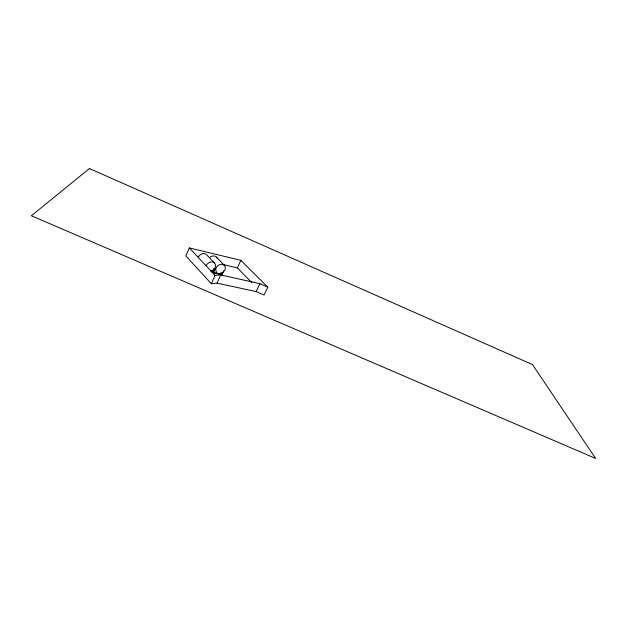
<?xml version="1.0" encoding="UTF-8"?>
<svg xmlns="http://www.w3.org/2000/svg" width="627" height="627" viewBox="0 0 627 627"><rect width="100%" height="100%" fill="white"/><g stroke="black" fill="none" stroke-linecap="round" stroke-linejoin="round"><path stroke-width="0.94" d="M189.354 247.916L185.827 255.887L211.315 283.725L216.997 283.122L256.169 291.586L264.077 295.043L267.823 287.182L240.87 260.346L189.354 247.916L215.092 275.441L220.743 274.924L259.892 283.694L267.823 287.182M212.083 272.557L213.901 268.56M213.446 272.863L213.055 272.447L214.873 268.45L215.265 268.865L213.446 272.863L221.895 274.759L223.714 270.801M211.315 283.725L215.092 275.441M216.997 283.122L220.743 274.924M251.748 282.534L237.359 267.933L240.87 260.346M256.169 291.586L259.892 283.694M210.962 271.295L213.36 269.955L215.014 267.745A5.408 4.264 -42 0 0 212.702 262.015A5.408 4.264 -42 0 0 206.126 265.707M210.837 270.762L212.702 271.185M220.68 272.988L222.522 273.403M213.055 272.447L216.809 273.286M218.682 273.709L220.563 274.132M223.306 264.649L237.359 267.933M216.456 257.148L224.497 265.472M214.653 263.168L206.675 254.813A5.329 4.248 -41.8 0 0 202.262 253.763A5.329 4.248 -41.8 0 0 198.242 257.274M221.503 274.344L221.895 274.759M209.763 257.431A5.282 4.177 -42.5 0 1 217.013 258.097M215.696 269.242L216.448 272.533A5.361 4.193 -42.7 0 0 220.814 273.521L223.181 272.181L224.827 269.994A5.361 4.193 -42.7 0 0 222.593 264.328A5.361 4.193 -42.7 0 0 216.096 267.995L215.696 269.242M89.449 168.538L31.35 215.751L595.65 458.462L532.511 364.608L89.449 168.538"/></g></svg>
